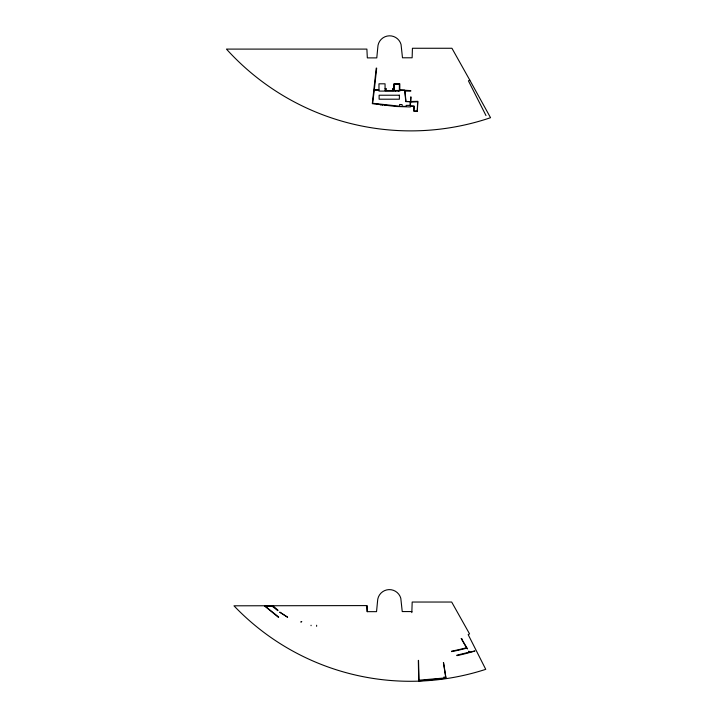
<?xml version="1.0" encoding="UTF-8"?>
<svg xmlns="http://www.w3.org/2000/svg" width="717" height="717" viewBox="0 0 717 717"><rect width="100%" height="100%" fill="white"/><g stroke="black" fill="none" stroke-linecap="round" stroke-linejoin="round"><path stroke-width="1.08" d="M410.608 102.172L417.59 101.796L417.285 111.368L417.903 101.339L410.644 101.5L410.895 96.822L410.411 105.964L414.211 106.134L413.924 110.794L416.9 111.341L413.7 111.144L413.996 106.322L410.402 106.17L410.384 106.941L396.035 106.483L372.32 103.678L376.228 68.115L376.676 68.115L374.31 89.831L378.97 89.831L378.97 83.808L385.056 83.808L385.056 88.469L385.961 88.469L385.961 90.656L392.889 90.656L392.889 88.469L393.794 88.469L393.794 83.808L399.817 83.808L399.817 89.939L410.796 90.629L410.769 91.086L404.98 91.086L405.965 101.438L410.232 101.635L405.786 101.635L404.684 90.181L399.817 90.181L399.817 91.086L378.97 91.086L378.97 90.028L374.292 90.028L372.625 103.266L399.826 106.241L399.548 104.476L402.049 104.565L402.291 106.34L406.243 106.448L406.136 105.381L410.016 105.381L410.196 102.101M411.827 612.632L412.185 602.038L451.683 602.038L469.545 633.873L468.183 634.635L485.741 669.337A243.825 243.825 0 0 1 233.966 605.811L367.032 605.587L367.337 611.655M384.688 105.462L384.742 105.014M380.395 104.924L380.449 104.476M377.16 104.458L377.223 104.01M366.378 606.268L366.817 605.811L367.104 611.655L376.542 611.655L377.545 601.267A11.848 11.848 0 0 1 400.794 598.238L402.237 611.565L411.881 611.565M469.787 80.107L490.545 117.705A248.44 248.44 0 0 1 226.455 49.097L366.889 49.097L367.328 57.889L376.784 57.889L377.787 47.501A11.848 11.848 0 0 1 401.045 44.472L402.488 57.79L412.132 57.79L412.436 48.263L451.934 48.263L469.787 80.107L468.434 80.869L485.992 115.571M456.854 655.186L468.936 652.246L468.801 651.135L469.357 652.138L474.968 651A223.104 223.104 0 0 1 457.948 655.428L456.944 655.634M451.567 651.161L452.535 650.982A217.789 217.789 0 0 0 466.435 647.756L461.282 638.506L467.556 648.903L466.668 648.168A218.568 218.568 0 0 1 452.597 651.43L451.611 651.619M461.282 638.506L461.865 638.668M278.707 617.023L265.173 606.268L272.245 606.268L277.784 610.651L278.062 610.292L272.962 605.811L264.474 605.811L278.438 617.382M443.581 662.544L446.01 678.255L418.71 680.917L418.325 660.393M443.384 662.571L445.813 677.753L444.737 677.915L444.621 677.063L443.769 677.189L443.895 678.031L419.051 680.2L418.522 660.393M398.473 90.485L398.473 91.086M395.318 90.485L395.318 91.086M316.627 625.242L316.627 626.335M311.061 625.242L311.061 625.699M382.197 104.7L382.143 105.148L382.206 104.7M377.922 104.126L377.922 104.117M374.686 103.633L374.695 103.615M287.571 617.212L279.827 612.201L287.571 617.212M399.36 84.265L394.251 84.265L394.251 90.485L399.36 90.485L399.36 84.265M385.764 88.675L385.056 88.675L385.056 90.656L385.764 90.656L385.764 88.675M393.794 88.675L393.086 88.675L393.086 90.656L393.794 90.656L393.794 88.675M399.378 95.227L379.123 95.227L379.123 99.206L399.378 99.206L399.378 95.227M301.687 621.522L300.979 621.98L301.687 621.522"/></g></svg>
